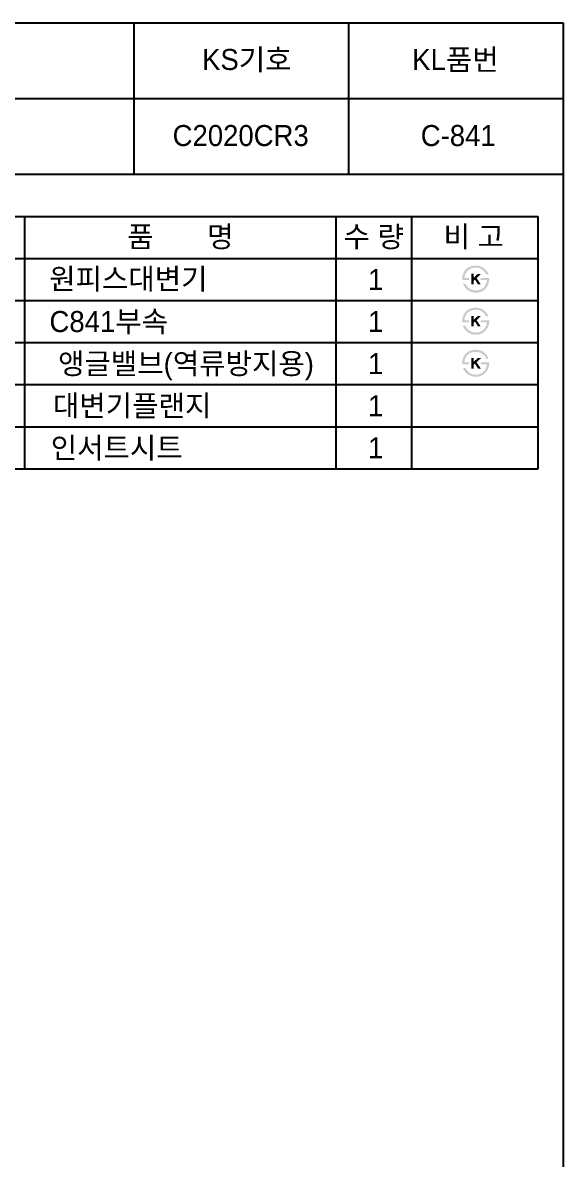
# Model space of a CAD drawing. Header units: millimetres. Extents: x 4660 to 14520, y -4429 to -1100.
# Drawn here: x 11977 to 12620, y -2450 to -1100 of the extents above; entities that cross this region are included whole.
import ezdxf
from ezdxf.enums import TextEntityAlignment as Align

# ---------------------------------------------------------------- set-up
doc = ezdxf.new("R2010")
doc.units = ezdxf.units.MM
doc.layers.add('TEXT', color=7, linetype='Continuous')
doc.layers.add('도각라인', color=255, linetype='Continuous')
doc.styles.add('타이틀', font='H2GTRM.TTF', dxfattribs={"height": 25})

msp = doc.modelspace()

# ---------------------------------------------------------------- hatches: boundary and pattern name
at = {"layer": 'TEXT'}
for points in [[(12499.4, -1405.7), (12499.4, -1405.3), (12499.4, -1404.9), (12499.4, -1404.5), (12499.4, -1404), (12499.4, -1403.6), (12499.4, -1403.2), (12499.5, -1402.8), (12499.5, -1402.4), (12499.6, -1402.1), (12499.6, -1401.7), (12499.7, -1401.3), (12499.8, -1400.9), (12499.8, -1400.5), (12499.9, -1400.1), (12500, -1399.7), (12500.1, -1399.3), (12500.3, -1398.9), (12500.4, -1398.6), (12500.5, -1398.2), (12500.7, -1397.8), (12500.8, -1397.5), (12501, -1397.1), (12501.2, -1396.8), (12501.3, -1396.4), (12501.5, -1396.1), (12501.7, -1395.7), (12501.9, -1395.4), (12502.1, -1395.1), (12502.4, -1394.8), (12502.6, -1394.5), (12502.8, -1394.2), (12503.3, -1393.5), (12503.6, -1393.2), (12503.9, -1392.9), (12504.2, -1392.6), (12504.4, -1392.4), (12504.7, -1392.1), (12505, -1391.8), (12505.4, -1391.6), (12505.7, -1391.3), (12506, -1391.1), (12506.3, -1390.9), (12506.7, -1390.7), (12507, -1390.5), (12507.4, -1390.3), (12507.7, -1390.1), (12508.1, -1389.9), (12508.5, -1389.7), (12508.9, -1389.6), (12509.3, -1389.4), (12509.7, -1389.3), (12510.2, -1389.1), (12510.6, -1389), (12511, -1388.9), (12511.5, -1388.8), (12511.9, -1388.7), (12512.4, -1388.6), (12512.9, -1388.5), (12513.3, -1388.5), (12513.8, -1388.4), (12514.3, -1388.4), (12514.8, -1388.4), (12515.3, -1388.4), (12516, -1388.4), (12516.4, -1388.4), (12516.8, -1388.4), (12517.1, -1388.5), (12517.5, -1388.5), (12517.9, -1388.6), (12518.2, -1388.6), (12518.6, -1388.7), (12518.9, -1388.7), (12519.3, -1388.8), (12519.6, -1388.9), (12519.9, -1389), (12520.3, -1389.1), (12520.6, -1389.2), (12520.9, -1389.3), (12521.3, -1389.4), (12521.6, -1389.5), (12521.9, -1389.6), (12522.2, -1389.7), (12522.5, -1389.9), (12522.8, -1390), (12523.1, -1390.2), (12523.4, -1390.3), (12523.7, -1390.5), (12524, -1390.6), (12524.3, -1390.8), (12524.5, -1391), (12524.8, -1391.2), (12525.1, -1391.4), (12525.4, -1391.6), (12525.6, -1391.8), (12526, -1392.1), (12526.5, -1392.5), (12526.8, -1392.9), (12527.2, -1393.2), (12527.6, -1393.6), (12528, -1394), (12528.3, -1394.5), (12528.6, -1394.9), (12529, -1395.4), (12529.3, -1395.8), (12529.6, -1396.3), (12529.8, -1396.8), (12530.1, -1397.3), (12530.4, -1397.9), (12530.6, -1398.4), (12530.8, -1398.9), (12530.8, -1398.9), (12527.7, -1398.9), (12527.7, -1398.9), (12527.7, -1398.8), (12527.6, -1398.6), (12527.5, -1398.4), (12527.5, -1398.2), (12527.4, -1398.1), (12527.3, -1397.9), (12527.2, -1397.7), (12527.1, -1397.6), (12527.1, -1397.4), (12527, -1397.2), (12526.9, -1397.1), (12526.8, -1396.9), (12526.6, -1396.7), (12526.5, -1396.6), (12526.4, -1396.4), (12526.3, -1396.2), (12526.2, -1396.1), (12526.1, -1395.9), (12525.8, -1395.6), (12525.5, -1395.3), (12525.2, -1395), (12524.9, -1394.7), (12524.6, -1394.4), (12524.2, -1394.1), (12523.9, -1393.8), (12523.6, -1393.6), (12523.4, -1393.4), (12523.2, -1393.2), (12522.9, -1393.1), (12522.7, -1392.9), (12522.5, -1392.8), (12522.2, -1392.6), (12522, -1392.5), (12521.7, -1392.4), (12521.5, -1392.2), (12521.2, -1392.1), (12521, -1392), (12520.7, -1391.9), (12520.5, -1391.8), (12520.2, -1391.7), (12520, -1391.6), (12519.7, -1391.5), (12519.4, -1391.4), (12519.2, -1391.4), (12518.9, -1391.3), (12518.6, -1391.2), (12518.4, -1391.2), (12518.1, -1391.1), (12517.8, -1391.1), (12517.5, -1391), (12517.2, -1391), (12517, -1390.9), (12516.7, -1390.9), (12516.4, -1390.9), (12516.1, -1390.9), (12515.8, -1390.9), (12515.5, -1390.9), (12515.2, -1390.9), (12514.8, -1390.9), (12514.5, -1390.9), (12514.2, -1390.9), (12513.8, -1391), (12513.5, -1391), (12513.2, -1391), (12512.9, -1391.1), (12512.5, -1391.1), (12512.2, -1391.2), (12511.9, -1391.3), (12511.6, -1391.3), (12511.3, -1391.4), (12511, -1391.5), (12510.7, -1391.6), (12510.4, -1391.7), (12510.1, -1391.8), (12509.9, -1391.9), (12509.6, -1392.1), (12509.3, -1392.2), (12509, -1392.3), (12508.8, -1392.5), (12508.5, -1392.6), (12508.2, -1392.8), (12508, -1392.9), (12507.7, -1393.1), (12507.5, -1393.3), (12507.2, -1393.4), (12507, -1393.6), (12506.7, -1393.8), (12506.5, -1394), (12506.3, -1394.2), (12506, -1394.4), (12505.8, -1394.7), (12505.6, -1394.9), (12505.4, -1395.1), (12505.2, -1395.3), (12505, -1395.6), (12504.8, -1395.8), (12504.6, -1396.1), (12504.4, -1396.3), (12504.2, -1396.6), (12504.1, -1396.8), (12503.9, -1397.1), (12503.8, -1397.4), (12503.6, -1397.7), (12503.5, -1397.9), (12503.3, -1398.2), (12503.2, -1398.5), (12503.1, -1398.8), (12503, -1399.1), (12502.9, -1399.4), (12502.8, -1399.7), (12502.7, -1400), (12502.6, -1400.3), (12502.5, -1400.6), (12502.5, -1401), (12502.4, -1401.3), (12502.4, -1401.6), (12502.3, -1402), (12502.3, -1402.3), (12502.2, -1402.6), (12502.2, -1403), (12502.2, -1403.3), (12502.2, -1403.3), (12507.4, -1403.3), (12507.4, -1403.3), (12507.4, -1403.3), (12507.4, -1405.7), (12507.4, -1405.7), (12507.4, -1405.7), (12499.4, -1405.7)], [(12531.6, -1403.3), (12531.6, -1403.8), (12531.6, -1404.2), (12531.6, -1404.6), (12531.6, -1405.1), (12531.5, -1405.5), (12531.5, -1405.9), (12531.4, -1406.4), (12531.4, -1406.8), (12531.3, -1407.2), (12531.2, -1407.6), (12531.1, -1408), (12531, -1408.4), (12530.9, -1408.9), (12530.8, -1409.3), (12530.7, -1409.7), (12530.5, -1410.1), (12530.4, -1410.4), (12530.3, -1410.8), (12530.1, -1411.2), (12529.9, -1411.6), (12529.8, -1411.9), (12529.6, -1412.3), (12529.4, -1412.6), (12529.2, -1413), (12529, -1413.3), (12528.8, -1413.7), (12528.6, -1414), (12528.3, -1414.3), (12528.1, -1414.6), (12527.9, -1414.9), (12527.6, -1415.2), (12527.4, -1415.5), (12527.1, -1415.8), (12526.8, -1416.1), (12526.5, -1416.4), (12526.2, -1416.7), (12525.9, -1416.9), (12525.7, -1417.2), (12525.3, -1417.4), (12525, -1417.6), (12524.7, -1417.9), (12524.4, -1418.1), (12524.1, -1418.3), (12523.7, -1418.5), (12523.4, -1418.7), (12523.1, -1418.9), (12522.7, -1419), (12522.4, -1419.2), (12522, -1419.4), (12521.6, -1419.5), (12521.3, -1419.7), (12520.9, -1419.8), (12520.5, -1419.9), (12520.1, -1420), (12519.7, -1420.1), (12519.4, -1420.2), (12519, -1420.3), (12518.6, -1420.4), (12518.2, -1420.4), (12517.8, -1420.5), (12517.4, -1420.5), (12517, -1420.5), (12516.6, -1420.5), (12516.1, -1420.5), (12515.5, -1420.5), (12514.8, -1420.5), (12514.2, -1420.5), (12513.5, -1420.4), (12512.9, -1420.3), (12512.6, -1420.3), (12512.3, -1420.2), (12512, -1420.1), (12511.7, -1420.1), (12511.4, -1420), (12511.1, -1419.9), (12510.8, -1419.8), (12510.5, -1419.7), (12510.2, -1419.7), (12510, -1419.6), (12509.7, -1419.5), (12509.4, -1419.3), (12509.1, -1419.2), (12508.8, -1419.1), (12508.6, -1419), (12508.3, -1418.9), (12508, -1418.7), (12507.8, -1418.6), (12507.5, -1418.4), (12507.2, -1418.3), (12507, -1418.1), (12506.5, -1417.8), (12506.2, -1417.6), (12505.9, -1417.4), (12505.7, -1417.3), (12505.4, -1417.1), (12505.2, -1416.9), (12505, -1416.7), (12504.7, -1416.5), (12504.5, -1416.2), (12504.3, -1416), (12504, -1415.8), (12503.8, -1415.6), (12503.6, -1415.3), (12503.4, -1415.1), (12503.2, -1414.9), (12503, -1414.6), (12502.8, -1414.4), (12502.6, -1414.1), (12502.4, -1413.8), (12502.2, -1413.6), (12502, -1413.3), (12501.9, -1413), (12501.7, -1412.7), (12501.5, -1412.5), (12501.3, -1412.2), (12501.2, -1411.9), (12501, -1411.6), (12500.9, -1411.3), (12500.6, -1410.6), (12500.3, -1410), (12500.3, -1410), (12503.3, -1410), (12503.3, -1410), (12503.5, -1410.4), (12503.7, -1410.8), (12504, -1411.2), (12504.2, -1411.6), (12504.5, -1412), (12504.7, -1412.4), (12505, -1412.7), (12505.2, -1413.1), (12505.5, -1413.4), (12505.8, -1413.7), (12506.1, -1414), (12506.4, -1414.3), (12506.6, -1414.6), (12506.9, -1414.9), (12507.2, -1415.1), (12507.5, -1415.4), (12507.8, -1415.6), (12508, -1415.7), (12508.2, -1415.9), (12508.5, -1416), (12508.7, -1416.2), (12508.9, -1416.3), (12509.2, -1416.5), (12509.4, -1416.6), (12509.7, -1416.7), (12509.9, -1416.8), (12510.2, -1417), (12510.4, -1417.1), (12510.7, -1417.2), (12511, -1417.3), (12511.2, -1417.4), (12511.5, -1417.4), (12511.8, -1417.5), (12512, -1417.6), (12512.3, -1417.6), (12512.6, -1417.7), (12512.9, -1417.8), (12513.2, -1417.8), (12513.5, -1417.8), (12513.7, -1417.9), (12514, -1417.9), (12514.3, -1417.9), (12514.6, -1417.9), (12514.9, -1418), (12515.2, -1418), (12515.5, -1418), (12515.9, -1418), (12516.7, -1417.9), (12517, -1417.9), (12517.3, -1417.9), (12517.5, -1417.9), (12517.8, -1417.8), (12518.1, -1417.8), (12518.3, -1417.8), (12518.6, -1417.7), (12518.8, -1417.7), (12519.1, -1417.6), (12519.4, -1417.5), (12519.6, -1417.5), (12519.9, -1417.4), (12520.1, -1417.3), (12520.4, -1417.2), (12520.6, -1417.1), (12520.9, -1417), (12521.1, -1416.9), (12521.4, -1416.8), (12521.6, -1416.7), (12521.8, -1416.6), (12522.1, -1416.5), (12522.3, -1416.3), (12522.5, -1416.2), (12522.8, -1416.1), (12523, -1415.9), (12523.2, -1415.8), (12523.5, -1415.6), (12523.7, -1415.4), (12523.9, -1415.3), (12524.1, -1415.1), (12524.4, -1414.9), (12524.6, -1414.7), (12524.9, -1414.4), (12525.1, -1414.2), (12525.4, -1414), (12525.6, -1413.7), (12525.8, -1413.5), (12526, -1413.2), (12526.2, -1413), (12526.4, -1412.7), (12526.6, -1412.4), (12526.7, -1412.2), (12526.9, -1411.9), (12527.1, -1411.6), (12527.2, -1411.3), (12527.4, -1411), (12527.5, -1410.7), (12527.7, -1410.4), (12527.8, -1410.1), (12527.9, -1409.8), (12528, -1409.5), (12528.1, -1409.2), (12528.2, -1408.9), (12528.3, -1408.5), (12528.4, -1408.2), (12528.5, -1407.8), (12528.5, -1407.5), (12528.6, -1407.1), (12528.7, -1406.8), (12528.7, -1406.4), (12528.8, -1406.1), (12528.8, -1405.7), (12528.8, -1405.7), (12521.4, -1405.7), (12521.4, -1405.7), (12521.4, -1405.7), (12521.4, -1403.3), (12521.4, -1403.3), (12521.4, -1403.3), (12531.6, -1403.3)], [(12513.2, -1402.6), (12518, -1398.3), (12521.8, -1398.3), (12516.5, -1403.2), (12521.5, -1410.7), (12518.1, -1410.7), (12514.6, -1405), (12513.2, -1406.3), (12513.2, -1410.7), (12510.2, -1410.7), (12510.2, -1398.2), (12513.2, -1398.2)], [(12499.4, -1455.7), (12499.4, -1455.3), (12499.4, -1454.9), (12499.4, -1454.5), (12499.4, -1454), (12499.4, -1453.6), (12499.4, -1453.2), (12499.5, -1452.8), (12499.5, -1452.4), (12499.6, -1452.1), (12499.6, -1451.7), (12499.7, -1451.3), (12499.8, -1450.9), (12499.8, -1450.5), (12499.9, -1450.1), (12500, -1449.7), (12500.1, -1449.3), (12500.3, -1448.9), (12500.4, -1448.6), (12500.5, -1448.2), (12500.7, -1447.8), (12500.8, -1447.5), (12501, -1447.1), (12501.2, -1446.8), (12501.3, -1446.4), (12501.5, -1446.1), (12501.7, -1445.7), (12501.9, -1445.4), (12502.1, -1445.1), (12502.4, -1444.8), (12502.6, -1444.5), (12502.8, -1444.2), (12503.3, -1443.5), (12503.6, -1443.2), (12503.9, -1442.9), (12504.2, -1442.6), (12504.4, -1442.4), (12504.7, -1442.1), (12505, -1441.8), (12505.4, -1441.6), (12505.7, -1441.3), (12506, -1441.1), (12506.3, -1440.9), (12506.7, -1440.7), (12507, -1440.5), (12507.4, -1440.3), (12507.7, -1440.1), (12508.1, -1439.9), (12508.5, -1439.7), (12508.9, -1439.6), (12509.3, -1439.4), (12509.7, -1439.3), (12510.2, -1439.1), (12510.6, -1439), (12511, -1438.9), (12511.5, -1438.8), (12511.9, -1438.7), (12512.4, -1438.6), (12512.9, -1438.5), (12513.3, -1438.5), (12513.8, -1438.4), (12514.3, -1438.4), (12514.8, -1438.4), (12515.3, -1438.4), (12516, -1438.4), (12516.4, -1438.4), (12516.8, -1438.4), (12517.1, -1438.5), (12517.5, -1438.5), (12517.9, -1438.6), (12518.2, -1438.6), (12518.6, -1438.7), (12518.9, -1438.7), (12519.3, -1438.8), (12519.6, -1438.9), (12519.9, -1439), (12520.3, -1439.1), (12520.6, -1439.2), (12520.9, -1439.3), (12521.3, -1439.4), (12521.6, -1439.5), (12521.9, -1439.6), (12522.2, -1439.7), (12522.5, -1439.9), (12522.8, -1440), (12523.1, -1440.2), (12523.4, -1440.3), (12523.7, -1440.5), (12524, -1440.6), (12524.3, -1440.8), (12524.5, -1441), (12524.8, -1441.2), (12525.1, -1441.4), (12525.4, -1441.6), (12525.6, -1441.8), (12526, -1442.1), (12526.5, -1442.5), (12526.8, -1442.9), (12527.2, -1443.2), (12527.6, -1443.6), (12528, -1444), (12528.3, -1444.5), (12528.6, -1444.9), (12529, -1445.4), (12529.3, -1445.8), (12529.6, -1446.3), (12529.8, -1446.8), (12530.1, -1447.3), (12530.4, -1447.9), (12530.6, -1448.4), (12530.8, -1448.9), (12530.8, -1448.9), (12527.7, -1448.9), (12527.7, -1448.9), (12527.7, -1448.8), (12527.6, -1448.6), (12527.5, -1448.4), (12527.5, -1448.2), (12527.4, -1448.1), (12527.3, -1447.9), (12527.2, -1447.7), (12527.1, -1447.6), (12527.1, -1447.4), (12527, -1447.2), (12526.9, -1447.1), (12526.8, -1446.9), (12526.6, -1446.7), (12526.5, -1446.6), (12526.4, -1446.4), (12526.3, -1446.2), (12526.2, -1446.1), (12526.1, -1445.9), (12525.8, -1445.6), (12525.5, -1445.3), (12525.2, -1445), (12524.9, -1444.7), (12524.6, -1444.4), (12524.2, -1444.1), (12523.9, -1443.8), (12523.6, -1443.6), (12523.4, -1443.4), (12523.2, -1443.2), (12522.9, -1443.1), (12522.7, -1442.9), (12522.5, -1442.8), (12522.2, -1442.6), (12522, -1442.5), (12521.7, -1442.4), (12521.5, -1442.2), (12521.2, -1442.1), (12521, -1442), (12520.7, -1441.9), (12520.5, -1441.8), (12520.2, -1441.7), (12520, -1441.6), (12519.7, -1441.5), (12519.4, -1441.4), (12519.2, -1441.4), (12518.9, -1441.3), (12518.6, -1441.2), (12518.4, -1441.2), (12518.1, -1441.1), (12517.8, -1441.1), (12517.5, -1441), (12517.2, -1441), (12517, -1440.9), (12516.7, -1440.9), (12516.4, -1440.9), (12516.1, -1440.9), (12515.8, -1440.9), (12515.5, -1440.9), (12515.2, -1440.9), (12514.8, -1440.9), (12514.5, -1440.9), (12514.2, -1440.9), (12513.8, -1441), (12513.5, -1441), (12513.2, -1441), (12512.9, -1441.1), (12512.5, -1441.1), (12512.2, -1441.2), (12511.9, -1441.3), (12511.6, -1441.3), (12511.3, -1441.4), (12511, -1441.5), (12510.7, -1441.6), (12510.4, -1441.7), (12510.1, -1441.8), (12509.9, -1441.9), (12509.6, -1442.1), (12509.3, -1442.2), (12509, -1442.3), (12508.8, -1442.5), (12508.5, -1442.6), (12508.2, -1442.8), (12508, -1442.9), (12507.7, -1443.1), (12507.5, -1443.3), (12507.2, -1443.4), (12507, -1443.6), (12506.7, -1443.8), (12506.5, -1444), (12506.3, -1444.2), (12506, -1444.4), (12505.8, -1444.7), (12505.6, -1444.9), (12505.4, -1445.1), (12505.2, -1445.3), (12505, -1445.6), (12504.8, -1445.8), (12504.6, -1446.1), (12504.4, -1446.3), (12504.2, -1446.6), (12504.1, -1446.8), (12503.9, -1447.1), (12503.8, -1447.4), (12503.6, -1447.7), (12503.5, -1447.9), (12503.3, -1448.2), (12503.2, -1448.5), (12503.1, -1448.8), (12503, -1449.1), (12502.9, -1449.4), (12502.8, -1449.7), (12502.7, -1450), (12502.6, -1450.3), (12502.5, -1450.6), (12502.5, -1451), (12502.4, -1451.3), (12502.4, -1451.6), (12502.3, -1452), (12502.3, -1452.3), (12502.2, -1452.6), (12502.2, -1453), (12502.2, -1453.3), (12502.2, -1453.3), (12507.4, -1453.3), (12507.4, -1453.3), (12507.4, -1453.3), (12507.4, -1455.7), (12507.4, -1455.7), (12507.4, -1455.7), (12499.4, -1455.7)], [(12531.6, -1453.3), (12531.6, -1453.8), (12531.6, -1454.2), (12531.6, -1454.6), (12531.6, -1455.1), (12531.5, -1455.5), (12531.5, -1455.9), (12531.4, -1456.4), (12531.4, -1456.8), (12531.3, -1457.2), (12531.2, -1457.6), (12531.1, -1458), (12531, -1458.4), (12530.9, -1458.9), (12530.8, -1459.3), (12530.7, -1459.7), (12530.5, -1460.1), (12530.4, -1460.4), (12530.3, -1460.8), (12530.1, -1461.2), (12529.9, -1461.6), (12529.8, -1461.9), (12529.6, -1462.3), (12529.4, -1462.6), (12529.2, -1463), (12529, -1463.3), (12528.8, -1463.7), (12528.6, -1464), (12528.3, -1464.3), (12528.1, -1464.6), (12527.9, -1464.9), (12527.6, -1465.2), (12527.4, -1465.5), (12527.1, -1465.8), (12526.8, -1466.1), (12526.5, -1466.4), (12526.2, -1466.7), (12525.9, -1466.9), (12525.7, -1467.2), (12525.3, -1467.4), (12525, -1467.6), (12524.7, -1467.9), (12524.4, -1468.1), (12524.1, -1468.3), (12523.7, -1468.5), (12523.4, -1468.7), (12523.1, -1468.9), (12522.7, -1469), (12522.4, -1469.2), (12522, -1469.4), (12521.6, -1469.5), (12521.3, -1469.7), (12520.9, -1469.8), (12520.5, -1469.9), (12520.1, -1470), (12519.7, -1470.1), (12519.4, -1470.2), (12519, -1470.3), (12518.6, -1470.4), (12518.2, -1470.4), (12517.8, -1470.5), (12517.4, -1470.5), (12517, -1470.5), (12516.6, -1470.5), (12516.1, -1470.5), (12515.5, -1470.5), (12514.8, -1470.5), (12514.2, -1470.5), (12513.5, -1470.4), (12512.9, -1470.3), (12512.6, -1470.3), (12512.3, -1470.2), (12512, -1470.1), (12511.7, -1470.1), (12511.4, -1470), (12511.1, -1469.9), (12510.8, -1469.8), (12510.5, -1469.7), (12510.2, -1469.7), (12510, -1469.6), (12509.7, -1469.5), (12509.4, -1469.3), (12509.1, -1469.2), (12508.8, -1469.1), (12508.6, -1469), (12508.3, -1468.9), (12508, -1468.7), (12507.8, -1468.6), (12507.5, -1468.4), (12507.2, -1468.3), (12507, -1468.1), (12506.5, -1467.8), (12506.2, -1467.6), (12505.9, -1467.4), (12505.7, -1467.3), (12505.4, -1467.1), (12505.2, -1466.9), (12505, -1466.7), (12504.7, -1466.5), (12504.5, -1466.2), (12504.3, -1466), (12504, -1465.8), (12503.8, -1465.6), (12503.6, -1465.3), (12503.4, -1465.1), (12503.2, -1464.9), (12503, -1464.6), (12502.8, -1464.4), (12502.6, -1464.1), (12502.4, -1463.8), (12502.2, -1463.6), (12502, -1463.3), (12501.9, -1463), (12501.7, -1462.7), (12501.5, -1462.5), (12501.3, -1462.2), (12501.2, -1461.9), (12501, -1461.6), (12500.9, -1461.3), (12500.6, -1460.6), (12500.3, -1460), (12500.3, -1460), (12503.3, -1460), (12503.3, -1460), (12503.5, -1460.4), (12503.7, -1460.8), (12504, -1461.2), (12504.2, -1461.6), (12504.5, -1462), (12504.7, -1462.4), (12505, -1462.7), (12505.2, -1463.1), (12505.5, -1463.4), (12505.8, -1463.7), (12506.1, -1464), (12506.4, -1464.3), (12506.6, -1464.6), (12506.9, -1464.9), (12507.2, -1465.1), (12507.5, -1465.4), (12507.8, -1465.6), (12508, -1465.7), (12508.2, -1465.9), (12508.5, -1466), (12508.7, -1466.2), (12508.9, -1466.3), (12509.2, -1466.5), (12509.4, -1466.6), (12509.7, -1466.7), (12509.9, -1466.8), (12510.2, -1467), (12510.4, -1467.1), (12510.7, -1467.2), (12511, -1467.3), (12511.2, -1467.4), (12511.5, -1467.4), (12511.8, -1467.5), (12512, -1467.6), (12512.3, -1467.6), (12512.6, -1467.7), (12512.9, -1467.8), (12513.2, -1467.8), (12513.5, -1467.8), (12513.7, -1467.9), (12514, -1467.9), (12514.3, -1467.9), (12514.6, -1467.9), (12514.9, -1468), (12515.2, -1468), (12515.5, -1468), (12515.9, -1468), (12516.7, -1467.9), (12517, -1467.9), (12517.3, -1467.9), (12517.5, -1467.9), (12517.8, -1467.8), (12518.1, -1467.8), (12518.3, -1467.8), (12518.6, -1467.7), (12518.8, -1467.7), (12519.1, -1467.6), (12519.4, -1467.5), (12519.6, -1467.5), (12519.9, -1467.4), (12520.1, -1467.3), (12520.4, -1467.2), (12520.6, -1467.1), (12520.9, -1467), (12521.1, -1466.9), (12521.4, -1466.8), (12521.6, -1466.7), (12521.8, -1466.6), (12522.1, -1466.5), (12522.3, -1466.3), (12522.5, -1466.2), (12522.8, -1466.1), (12523, -1465.9), (12523.2, -1465.8), (12523.5, -1465.6), (12523.7, -1465.4), (12523.9, -1465.3), (12524.1, -1465.1), (12524.4, -1464.9), (12524.6, -1464.7), (12524.9, -1464.4), (12525.1, -1464.2), (12525.4, -1464), (12525.6, -1463.7), (12525.8, -1463.5), (12526, -1463.2), (12526.2, -1463), (12526.4, -1462.7), (12526.6, -1462.4), (12526.7, -1462.2), (12526.9, -1461.9), (12527.1, -1461.6), (12527.2, -1461.3), (12527.4, -1461), (12527.5, -1460.7), (12527.7, -1460.4), (12527.8, -1460.1), (12527.9, -1459.8), (12528, -1459.5), (12528.1, -1459.2), (12528.2, -1458.9), (12528.3, -1458.5), (12528.4, -1458.2), (12528.5, -1457.8), (12528.5, -1457.5), (12528.6, -1457.1), (12528.7, -1456.8), (12528.7, -1456.4), (12528.8, -1456.1), (12528.8, -1455.7), (12528.8, -1455.7), (12521.4, -1455.7), (12521.4, -1455.7), (12521.4, -1455.7), (12521.4, -1453.3), (12521.4, -1453.3), (12521.4, -1453.3), (12531.6, -1453.3)], [(12513.2, -1452.6), (12518, -1448.3), (12521.8, -1448.3), (12516.5, -1453.2), (12521.5, -1460.7), (12518.1, -1460.7), (12514.6, -1455), (12513.2, -1456.3), (12513.2, -1460.7), (12510.2, -1460.7), (12510.2, -1448.2), (12513.2, -1448.2)], [(12499.4, -1505.7), (12499.4, -1505.3), (12499.4, -1504.9), (12499.4, -1504.5), (12499.4, -1504), (12499.4, -1503.6), (12499.4, -1503.2), (12499.5, -1502.8), (12499.5, -1502.4), (12499.6, -1502.1), (12499.6, -1501.7), (12499.7, -1501.3), (12499.8, -1500.9), (12499.8, -1500.5), (12499.9, -1500.1), (12500, -1499.7), (12500.1, -1499.3), (12500.3, -1498.9), (12500.4, -1498.6), (12500.5, -1498.2), (12500.7, -1497.8), (12500.8, -1497.5), (12501, -1497.1), (12501.2, -1496.8), (12501.3, -1496.4), (12501.5, -1496.1), (12501.7, -1495.7), (12501.9, -1495.4), (12502.1, -1495.1), (12502.4, -1494.8), (12502.6, -1494.5), (12502.8, -1494.2), (12503.3, -1493.5), (12503.6, -1493.2), (12503.9, -1492.9), (12504.2, -1492.6), (12504.4, -1492.4), (12504.7, -1492.1), (12505, -1491.8), (12505.4, -1491.6), (12505.7, -1491.3), (12506, -1491.1), (12506.3, -1490.9), (12506.7, -1490.7), (12507, -1490.5), (12507.4, -1490.3), (12507.7, -1490.1), (12508.1, -1489.9), (12508.5, -1489.7), (12508.9, -1489.6), (12509.3, -1489.4), (12509.7, -1489.3), (12510.2, -1489.1), (12510.6, -1489), (12511, -1488.9), (12511.5, -1488.8), (12511.9, -1488.7), (12512.4, -1488.6), (12512.9, -1488.5), (12513.3, -1488.5), (12513.8, -1488.4), (12514.3, -1488.4), (12514.8, -1488.4), (12515.3, -1488.4), (12516, -1488.4), (12516.4, -1488.4), (12516.8, -1488.4), (12517.1, -1488.5), (12517.5, -1488.5), (12517.9, -1488.6), (12518.2, -1488.6), (12518.6, -1488.7), (12518.9, -1488.7), (12519.3, -1488.8), (12519.6, -1488.9), (12519.9, -1489), (12520.3, -1489.1), (12520.6, -1489.2), (12520.9, -1489.3), (12521.3, -1489.4), (12521.6, -1489.5), (12521.9, -1489.6), (12522.2, -1489.7), (12522.5, -1489.9), (12522.8, -1490), (12523.1, -1490.2), (12523.4, -1490.3), (12523.7, -1490.5), (12524, -1490.6), (12524.3, -1490.8), (12524.5, -1491), (12524.8, -1491.2), (12525.1, -1491.4), (12525.4, -1491.6), (12525.6, -1491.8), (12526, -1492.1), (12526.5, -1492.5), (12526.8, -1492.9), (12527.2, -1493.2), (12527.6, -1493.6), (12528, -1494), (12528.3, -1494.5), (12528.6, -1494.9), (12529, -1495.4), (12529.3, -1495.8), (12529.6, -1496.3), (12529.8, -1496.8), (12530.1, -1497.3), (12530.4, -1497.9), (12530.6, -1498.4), (12530.8, -1498.9), (12530.8, -1498.9), (12527.7, -1498.9), (12527.7, -1498.9), (12527.7, -1498.8), (12527.6, -1498.6), (12527.5, -1498.4), (12527.5, -1498.2), (12527.4, -1498.1), (12527.3, -1497.9), (12527.2, -1497.7), (12527.1, -1497.6), (12527.1, -1497.4), (12527, -1497.2), (12526.9, -1497.1), (12526.8, -1496.9), (12526.6, -1496.7), (12526.5, -1496.6), (12526.4, -1496.4), (12526.3, -1496.2), (12526.2, -1496.1), (12526.1, -1495.9), (12525.8, -1495.6), (12525.5, -1495.3), (12525.2, -1495), (12524.9, -1494.7), (12524.6, -1494.4), (12524.2, -1494.1), (12523.9, -1493.8), (12523.6, -1493.6), (12523.4, -1493.4), (12523.2, -1493.2), (12522.9, -1493.1), (12522.7, -1492.9), (12522.5, -1492.8), (12522.2, -1492.6), (12522, -1492.5), (12521.7, -1492.4), (12521.5, -1492.2), (12521.2, -1492.1), (12521, -1492), (12520.7, -1491.9), (12520.5, -1491.8), (12520.2, -1491.7), (12520, -1491.6), (12519.7, -1491.5), (12519.4, -1491.4), (12519.2, -1491.4), (12518.9, -1491.3), (12518.6, -1491.2), (12518.4, -1491.2), (12518.1, -1491.1), (12517.8, -1491.1), (12517.5, -1491), (12517.2, -1491), (12517, -1490.9), (12516.7, -1490.9), (12516.4, -1490.9), (12516.1, -1490.9), (12515.8, -1490.9), (12515.5, -1490.9), (12515.2, -1490.9), (12514.8, -1490.9), (12514.5, -1490.9), (12514.2, -1490.9), (12513.8, -1491), (12513.5, -1491), (12513.2, -1491), (12512.9, -1491.1), (12512.5, -1491.1), (12512.2, -1491.2), (12511.9, -1491.3), (12511.6, -1491.3), (12511.3, -1491.4), (12511, -1491.5), (12510.7, -1491.6), (12510.4, -1491.7), (12510.1, -1491.8), (12509.9, -1491.9), (12509.6, -1492.1), (12509.3, -1492.2), (12509, -1492.3), (12508.8, -1492.5), (12508.5, -1492.6), (12508.2, -1492.8), (12508, -1492.9), (12507.7, -1493.1), (12507.5, -1493.3), (12507.2, -1493.4), (12507, -1493.6), (12506.7, -1493.8), (12506.5, -1494), (12506.3, -1494.2), (12506, -1494.4), (12505.8, -1494.7), (12505.6, -1494.9), (12505.4, -1495.1), (12505.2, -1495.3), (12505, -1495.6), (12504.8, -1495.8), (12504.6, -1496.1), (12504.4, -1496.3), (12504.2, -1496.6), (12504.1, -1496.8), (12503.9, -1497.1), (12503.8, -1497.4), (12503.6, -1497.7), (12503.5, -1497.9), (12503.3, -1498.2), (12503.2, -1498.5), (12503.1, -1498.8), (12503, -1499.1), (12502.9, -1499.4), (12502.8, -1499.7), (12502.7, -1500), (12502.6, -1500.3), (12502.5, -1500.6), (12502.5, -1501), (12502.4, -1501.3), (12502.4, -1501.6), (12502.3, -1502), (12502.3, -1502.3), (12502.2, -1502.6), (12502.2, -1503), (12502.2, -1503.3), (12502.2, -1503.3), (12507.4, -1503.3), (12507.4, -1503.3), (12507.4, -1503.3), (12507.4, -1505.7), (12507.4, -1505.7), (12507.4, -1505.7), (12499.4, -1505.7)], [(12513.2, -1502.6), (12518, -1498.3), (12521.8, -1498.3), (12516.5, -1503.2), (12521.5, -1510.7), (12518.1, -1510.7), (12514.6, -1505), (12513.2, -1506.3), (12513.2, -1510.7), (12510.2, -1510.7), (12510.2, -1498.2), (12513.2, -1498.2)], [(12531.6, -1503.3), (12531.6, -1503.8), (12531.6, -1504.2), (12531.6, -1504.6), (12531.6, -1505.1), (12531.5, -1505.5), (12531.5, -1505.9), (12531.4, -1506.4), (12531.4, -1506.8), (12531.3, -1507.2), (12531.2, -1507.6), (12531.1, -1508), (12531, -1508.4), (12530.9, -1508.9), (12530.8, -1509.3), (12530.7, -1509.7), (12530.5, -1510.1), (12530.4, -1510.4), (12530.3, -1510.8), (12530.1, -1511.2), (12529.9, -1511.6), (12529.8, -1511.9), (12529.6, -1512.3), (12529.4, -1512.6), (12529.2, -1513), (12529, -1513.3), (12528.8, -1513.7), (12528.6, -1514), (12528.3, -1514.3), (12528.1, -1514.6), (12527.9, -1514.9), (12527.6, -1515.2), (12527.4, -1515.5), (12527.1, -1515.8), (12526.8, -1516.1), (12526.5, -1516.4), (12526.2, -1516.7), (12525.9, -1516.9), (12525.7, -1517.2), (12525.3, -1517.4), (12525, -1517.6), (12524.7, -1517.9), (12524.4, -1518.1), (12524.1, -1518.3), (12523.7, -1518.5), (12523.4, -1518.7), (12523.1, -1518.9), (12522.7, -1519), (12522.4, -1519.2), (12522, -1519.4), (12521.6, -1519.5), (12521.3, -1519.7), (12520.9, -1519.8), (12520.5, -1519.9), (12520.1, -1520), (12519.7, -1520.1), (12519.4, -1520.2), (12519, -1520.3), (12518.6, -1520.4), (12518.2, -1520.4), (12517.8, -1520.5), (12517.4, -1520.5), (12517, -1520.5), (12516.6, -1520.5), (12516.1, -1520.5), (12515.5, -1520.5), (12514.8, -1520.5), (12514.2, -1520.5), (12513.5, -1520.4), (12512.9, -1520.3), (12512.6, -1520.3), (12512.3, -1520.2), (12512, -1520.1), (12511.7, -1520.1), (12511.4, -1520), (12511.1, -1519.9), (12510.8, -1519.8), (12510.5, -1519.7), (12510.2, -1519.7), (12510, -1519.6), (12509.7, -1519.5), (12509.4, -1519.3), (12509.1, -1519.2), (12508.8, -1519.1), (12508.6, -1519), (12508.3, -1518.9), (12508, -1518.7), (12507.8, -1518.6), (12507.5, -1518.4), (12507.2, -1518.3), (12507, -1518.1), (12506.5, -1517.8), (12506.2, -1517.6), (12505.9, -1517.4), (12505.7, -1517.3), (12505.4, -1517.1), (12505.2, -1516.9), (12505, -1516.7), (12504.7, -1516.5), (12504.5, -1516.2), (12504.3, -1516), (12504, -1515.8), (12503.8, -1515.6), (12503.6, -1515.3), (12503.4, -1515.1), (12503.2, -1514.9), (12503, -1514.6), (12502.8, -1514.4), (12502.6, -1514.1), (12502.4, -1513.8), (12502.2, -1513.6), (12502, -1513.3), (12501.9, -1513), (12501.7, -1512.7), (12501.5, -1512.5), (12501.3, -1512.2), (12501.2, -1511.9), (12501, -1511.6), (12500.9, -1511.3), (12500.6, -1510.6), (12500.3, -1510), (12500.3, -1510), (12503.3, -1510), (12503.3, -1510), (12503.5, -1510.4), (12503.7, -1510.8), (12504, -1511.2), (12504.2, -1511.6), (12504.5, -1512), (12504.7, -1512.4), (12505, -1512.7), (12505.2, -1513.1), (12505.5, -1513.4), (12505.8, -1513.7), (12506.1, -1514), (12506.4, -1514.3), (12506.6, -1514.6), (12506.9, -1514.9), (12507.2, -1515.1), (12507.5, -1515.4), (12507.8, -1515.6), (12508, -1515.7), (12508.2, -1515.9), (12508.5, -1516), (12508.7, -1516.2), (12508.9, -1516.3), (12509.2, -1516.5), (12509.4, -1516.6), (12509.7, -1516.7), (12509.9, -1516.8), (12510.2, -1517), (12510.4, -1517.1), (12510.7, -1517.2), (12511, -1517.3), (12511.2, -1517.4), (12511.5, -1517.4), (12511.8, -1517.5), (12512, -1517.6), (12512.3, -1517.6), (12512.6, -1517.7), (12512.9, -1517.8), (12513.2, -1517.8), (12513.5, -1517.8), (12513.7, -1517.9), (12514, -1517.9), (12514.3, -1517.9), (12514.6, -1517.9), (12514.9, -1518), (12515.2, -1518), (12515.5, -1518), (12515.9, -1518), (12516.7, -1517.9), (12517, -1517.9), (12517.3, -1517.9), (12517.5, -1517.9), (12517.8, -1517.8), (12518.1, -1517.8), (12518.3, -1517.8), (12518.6, -1517.7), (12518.8, -1517.7), (12519.1, -1517.6), (12519.4, -1517.5), (12519.6, -1517.5), (12519.9, -1517.4), (12520.1, -1517.3), (12520.4, -1517.2), (12520.6, -1517.1), (12520.9, -1517), (12521.1, -1516.9), (12521.4, -1516.8), (12521.6, -1516.7), (12521.8, -1516.6), (12522.1, -1516.5), (12522.3, -1516.3), (12522.5, -1516.2), (12522.8, -1516.1), (12523, -1515.9), (12523.2, -1515.8), (12523.5, -1515.6), (12523.7, -1515.4), (12523.9, -1515.3), (12524.1, -1515.1), (12524.4, -1514.9), (12524.6, -1514.7), (12524.9, -1514.4), (12525.1, -1514.2), (12525.4, -1514), (12525.6, -1513.7), (12525.8, -1513.5), (12526, -1513.2), (12526.2, -1513), (12526.4, -1512.7), (12526.6, -1512.4), (12526.7, -1512.2), (12526.9, -1511.9), (12527.1, -1511.6), (12527.2, -1511.3), (12527.4, -1511), (12527.5, -1510.7), (12527.7, -1510.4), (12527.8, -1510.1), (12527.9, -1509.8), (12528, -1509.5), (12528.1, -1509.2), (12528.2, -1508.9), (12528.3, -1508.5), (12528.4, -1508.2), (12528.5, -1507.8), (12528.5, -1507.5), (12528.6, -1507.1), (12528.7, -1506.8), (12528.7, -1506.4), (12528.8, -1506.1), (12528.8, -1505.7), (12528.8, -1505.7), (12521.4, -1505.7), (12521.4, -1505.7), (12521.4, -1505.7), (12521.4, -1503.3), (12521.4, -1503.3), (12521.4, -1503.3), (12531.6, -1503.3)]]:
    msp.add_hatch(color=256, dxfattribs=at).paths.add_polyline_path(points, flags=0)

# ---------------------------------------------------------------- linework, layer by layer
at = {"layer": '도각라인', "color": 7}
for p, q in [((10819.6, -1099.9), (12619.6, -1099.9)), ((12109.6, -1279.9), (12109.6, -1099.9)), ((12364.6, -1279.9), (12364.6, -1099.9)), ((12619.6, -1099.9), (12619.6, -3629.9)), ((11339.6, -1189.9), (12619.6, -1189.9)), ((10819.6, -1279.9), (12619.6, -1279.9)), ((11794.6, -1329.9), (12589.6, -1329.9)), ((11979.6, -1579.9), (11979.6, -1329.9)), ((12349.6, -1579.9), (12349.6, -1329.9)), ((12439.6, -1579.9), (12439.6, -1329.9)), ((12589.6, -1579.9), (12589.6, -1329.9)), ((11794.6, -1379.9), (12589.6, -1379.9)), ((11794.6, -1429.9), (12589.6, -1429.9)), ((11794.6, -1479.9), (12589.6, -1479.9)), ((11794.6, -1529.9), (12589.6, -1529.9)), ((11794.6, -1579.9), (12589.6, -1579.9)), ((11979.6, -1629.9), (11979.6, -1579.9)), ((12349.6, -1629.9), (12349.6, -1579.9)), ((12439.6, -1629.9), (12439.6, -1579.9)), ((12589.6, -1629.9), (12589.6, -1579.9)), ((11794.6, -1629.9), (12589.6, -1629.9))]:
    msp.add_line(p, q, dxfattribs=at)

# ---------------------------------------------------------------- texts
at = {"layer": 'TEXT', "style": '타이틀'}
for s, p in [('KS기호', (12243.4, -1143.5)), ('KL품번', (12491.4, -1143.7)), ('C2020CR3', (12236.1, -1233.9)), ('C-841', (12494.7, -1233.9)), ('품       명', (12164.4, -1354.1)), ('수 량', (12394.3, -1354.1)), ('비 고', (12513.2, -1354.1)), ('원피스대변기', (12102.6, -1404.2)), ('1', (12396.6, -1404.9)), ('C841부속', (12079.3, -1454.9)), ('1', (12396.6, -1454.9)), ('앵글밸브(역류방지용)', (12171.1, -1504.9)), ('1', (12396.6, -1504.9)), ('대변기플랜지', (12107.1, -1554.9)), ('1', (12396.6, -1554.9)), ('인서트시트', (12088.7, -1604.9)), ('1', (12396.6, -1604.9))]:
    msp.add_text(s, height=25, dxfattribs=at).set_placement(p, align=Align.MIDDLE_CENTER)

doc.saveas('drawing.dxf')
